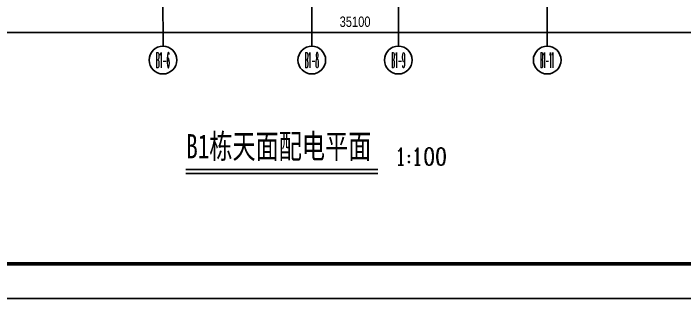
# Model space of a CAD drawing. Extents: x -40206 to 90585, y -55800 to -13493.
# Drawn here: x -22748 to -3363, y -55800 to -47573 of the extents above; entities that cross this region are included whole.
import ezdxf
from ezdxf.enums import TextEntityAlignment as Align

# ---------------------------------------------------------------- set-up
doc = ezdxf.new("R2010")
doc.units = 0
doc.header["$LTSCALE"] = 1000
doc.header["$MEASUREMENT"] = 0
doc.layers.get('0').update_dxf_attribs({"linetype": 'CONTINUOUS'})
doc.layers.get('DEFPOINTS').update_dxf_attribs({"linetype": 'CONTINUOUS'})
doc.layers.add('AXIS_TEXT', color=7, linetype='CONTINUOUS')
doc.layers.add('FRAME', color=7, linetype='CONTINUOUS')
doc.styles.add('COMPLEX', font='COMPLEX')
doc.styles.add('DIM_FONT', font='wcad.shx', dxfattribs={"width": 0.8})
doc.styles.add('文字说明', font='SimSun.ttf')
doc.dimstyles.new('AXIS', dxfattribs={"dimtxt": 300, "dimasz": 1, "dimexe": 250, "dimexo": 300, "dimgap": 150, "dimtad": 1, "dimdec": 0, "dimzin": 0, "dimdsep": 46, "dimtxsty": 'DIM_FONT', "dimblk": '_DIMX', "dimblk1": 'ARCHTICK', "dimblk2": 'ARCHTICK', "dimsah": 1, "dimcen": 0.09, "dimdle": 150, "dimclrt": 7, "dimadec": 0, "dimazin": 0, "dimtfac": 1, "dimtdec": 0, "dimtix": 1, "dimtmove": 2, "dimatfit": 3, "dimldrblk": '_DIMX', "dimfxl": 0, "dimtolj": 1, "dimtzin": 0, "dimarcsym": 0})

# ---------------------------------------------------------------- blocks, each defined once
blk = doc.blocks.new('_DIMX')
blk.add_line((-150, 0), (150, 0))
at = {"const_width": 50}
blk.add_lwpolyline([(-70, -70), (70, 70)], dxfattribs=at)
blk = doc.blocks.new('*D21')
at = {"color": 0, "linetype": 'ByBlock'}
for p, q in [((-30430, -46259), (-30430, -48370)), ((4670, -46259), (4670, -48370)), ((4669, -48120), (-30429, -48120))]:
    blk.add_line(p, q, dxfattribs=at)
at = {"layer": 'DEFPOINTS', "color": 0, "linetype": 'ByBlock'}
for p in [(-30430, -45959), (4670, -45959), (-30430, -48120)]:
    blk.add_point(p, dxfattribs=at)
at = {"color": 0, "linetype": 'ByBlock', "rotation": 180}
blk.add_blockref('_DIMX', (-30430, -48120), dxfattribs=at)
at = {"color": 0, "linetype": 'ByBlock'}
blk.add_blockref('_DIMX', (4670, -48120), dxfattribs=at)
at = {"color": 7, "linetype": 'ByBlock', "insert": (-12880, -47814), "char_height": 300, "attachment_point": 5, "style": 'DIM_FONT'}
blk.add_mtext('\\A1;35100', dxfattribs=at)
blk = doc.blocks.new('_ARCHTICK')
at = {"color": 0, "linetype": 'ByBlock', "const_width": 0.15}
blk.add_lwpolyline([(-0.5, -0.5), (0.5, 0.5)], dxfattribs=at)
blk = doc.blocks.new('_AXISO')
blk.add_circle((0, 0), 0.5)
at = {"layer": 'AXIS_TEXT', "style": 'COMPLEX', "width": 1.041667}
blk.add_attdef('A', text='', height=0.56, dxfattribs=at).set_placement((-0.25, -0.28), (0.25, -0.28), align=Align.FIT)

msp = doc.modelspace()

# ---------------------------------------------------------------- linework, layer by layer
for p, q in [((-18424.8, -48519.9), (-18429.8, -45959.2)), ((-14129.8, -48519.9), (-14129.8, -45959.2)), ((-11629.8, -48519.9), (-11629.8, -45959.2)), ((-7334.8, -48519.9), (-7334.8, -45959.2)), ((-17769.5, -52194.1), (-12222.4, -52194.1))]:
    msp.add_line(p, q)
at = {"const_width": 50}
msp.add_lwpolyline([(-17769.5, -52078.8), (-12222.4, -52078.8)], dxfattribs=at)
at = {"layer": 'FRAME', "color": 7, "linetype": 'ByBlock'}
msp.add_line((19093.7, -55800.2), (-40206.3, -55800.2), dxfattribs=at)
at = {"layer": 'FRAME', "color": 7, "linetype": 'ByBlock', "const_width": 100}
msp.add_lwpolyline([(-37706.3, -54799.8), (18093.7, -54799.8), (18093.7, -14799.8), (-37706.3, -14799.8)], close=True, dxfattribs=at)

# ---------------------------------------------------------------- block references
ref = msp.add_blockref('_AXISO', (-18429.8, -48919.9), dxfattribs=dict(xscale=800, yscale=800, zscale=800))
ref.add_attrib('A', 'B1-6', dxfattribs={"layer": 'AXIS_TEXT', "height": 448, "style": 'COMPLEX', "width": 0.243506}).set_placement((-18629.8, -49143.9), (-18229.8, -49143.9), align=Align.FIT)
ref = msp.add_blockref('_AXISO', (-14129.8, -48919.9), dxfattribs=dict(xscale=800, yscale=800, zscale=800))
ref.add_attrib('A', 'B1-8', dxfattribs={"layer": 'AXIS_TEXT', "height": 448, "style": 'COMPLEX', "width": 0.243506}).set_placement((-14329.8, -49143.9), (-13929.8, -49143.9), align=Align.FIT)
ref = msp.add_blockref('_AXISO', (-11629.8, -48919.9), dxfattribs=dict(xscale=800, yscale=800, zscale=800))
ref.add_attrib('A', 'B1-9', dxfattribs={"layer": 'AXIS_TEXT', "height": 448, "style": 'COMPLEX', "width": 0.243506}).set_placement((-11829.8, -49143.9), (-11429.8, -49143.9), align=Align.FIT)
ref = msp.add_blockref('_AXISO', (-7329.8, -48919.9), dxfattribs=dict(xscale=800, yscale=800, zscale=800))
ref.add_attrib('A', 'B1-11', dxfattribs={"layer": 'AXIS_TEXT', "height": 448, "style": 'COMPLEX', "width": 0.215517}).set_placement((-7529.8, -49143.9), (-7129.8, -49143.9), align=Align.FIT)

# ---------------------------------------------------------------- texts
at = {"style": '文字说明', "width": 0.7}
msp.add_text('B1栋天面配电平面', height=700, dxfattribs=at).set_placement((-17756, -51756.4))
at = {"style": 'COMPLEX', "width": 0.8}
msp.add_text('1:100', height=500, dxfattribs=at).set_placement((-10979.8, -51703.2), align=Align.MIDDLE)

# ---------------------------------------------------------------- dimensions: what is measured, and where the dimension line sits
dim = msp.add_aligned_dim(p1=(4670.2, -45959.2), p2=(-30429.8, -45959.2), distance=2160.7, dimstyle='AXIS')
dim.commit()
dim.dimension.update_dxf_attribs({"geometry": '*D21', "text_midpoint": (-12879.8, -47814.3)})

doc.saveas('drawing.dxf')
